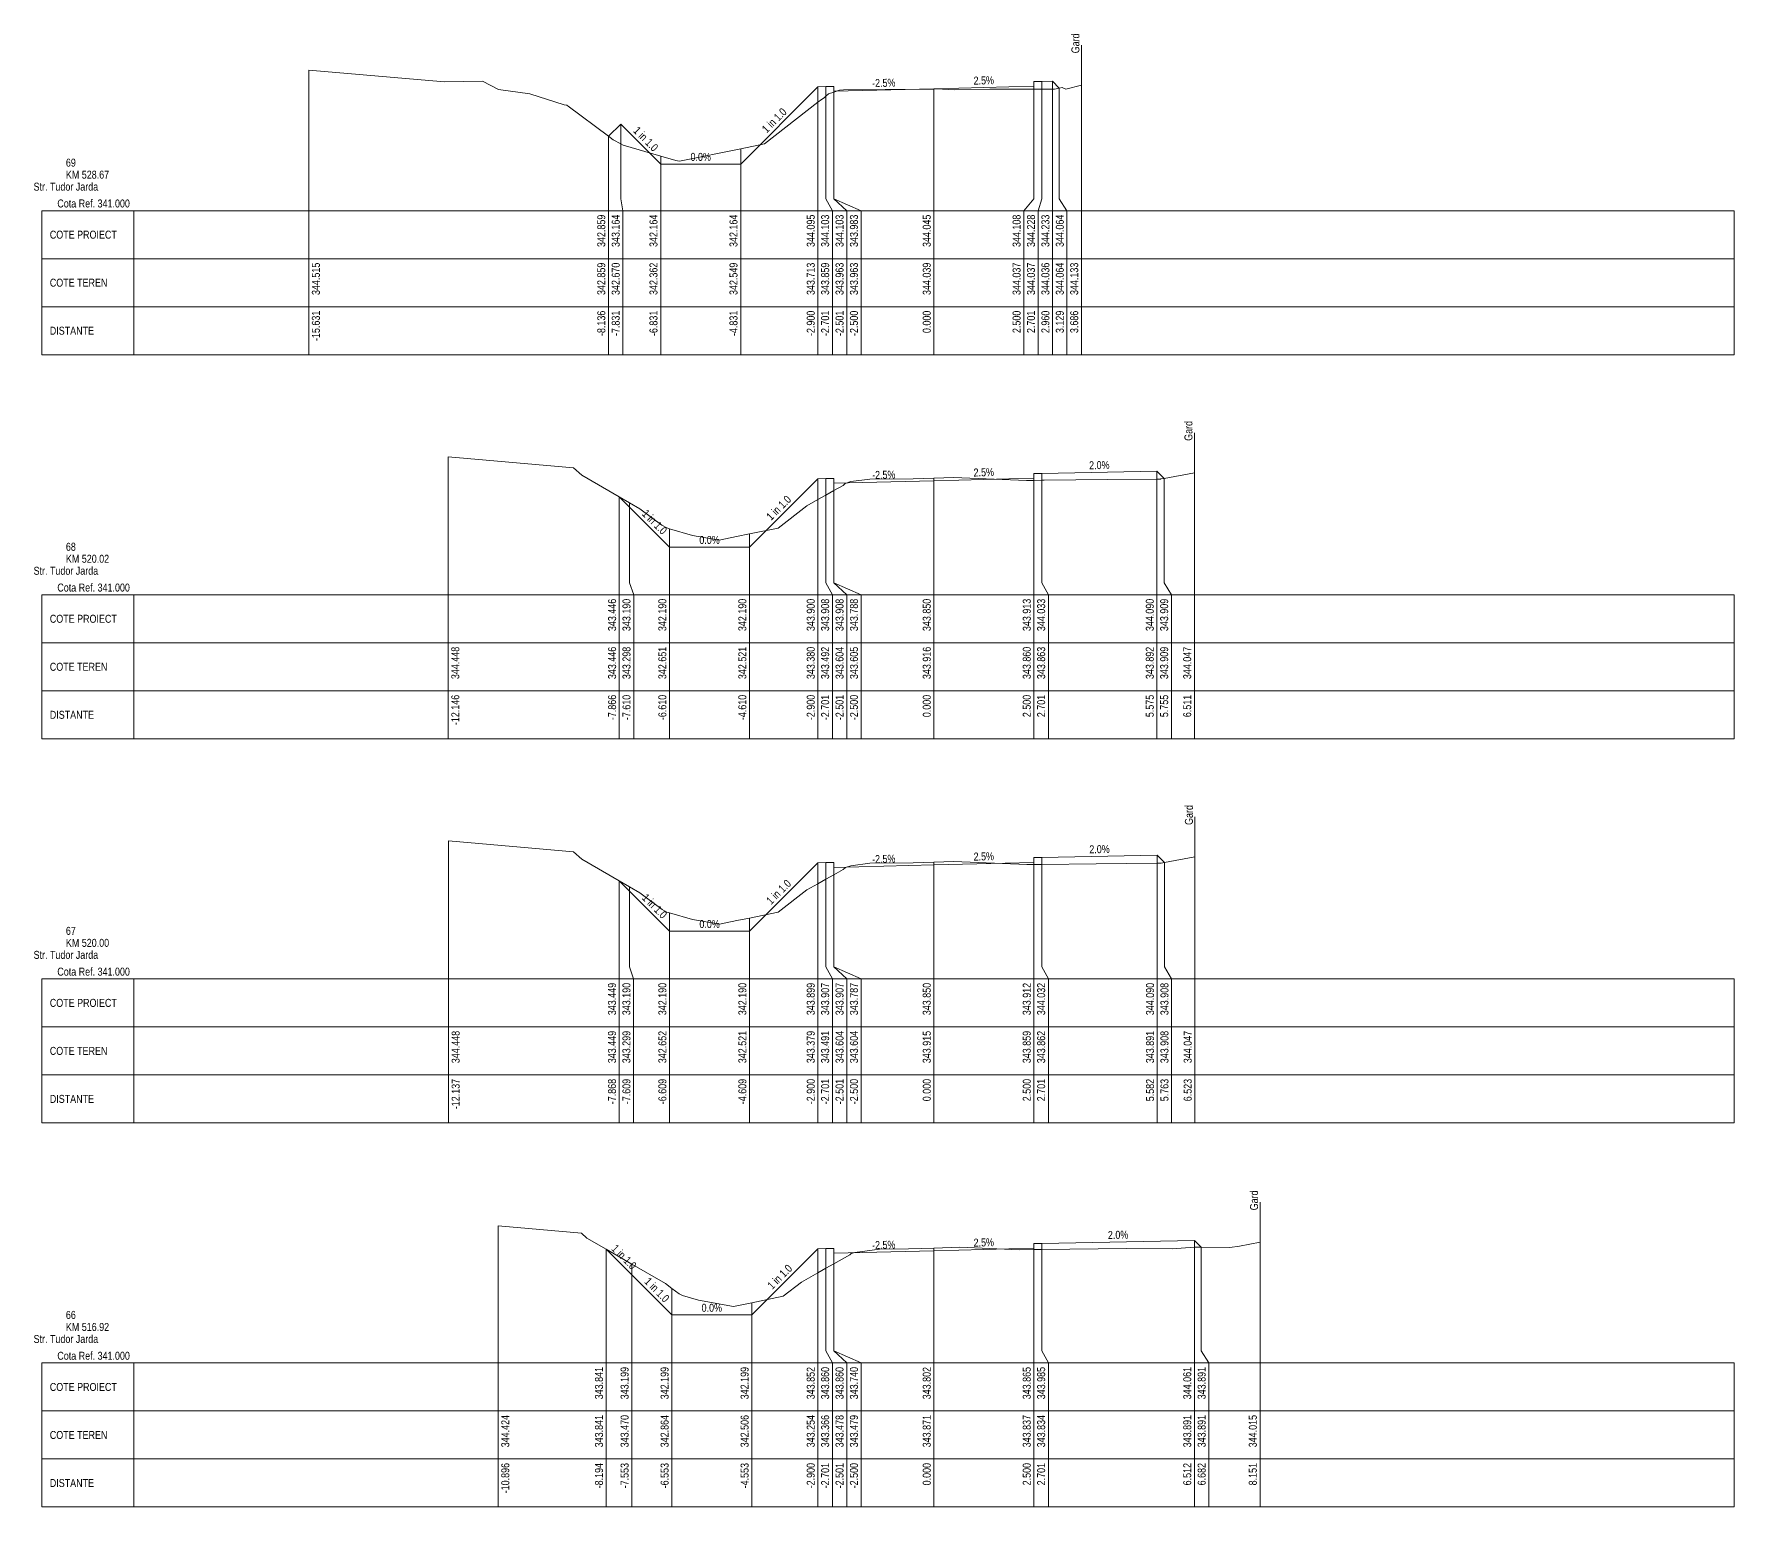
# Model space of a CAD drawing. Extents: x 1 to 634, y 0 to 594.
# Drawn here: x 43.5 to 86, y 29.8 to 66.62 of the extents above; entities that cross this region are included whole.
import ezdxf
from ezdxf.enums import TextEntityAlignment as Align

# ---------------------------------------------------------------- set-up
doc = ezdxf.new("R2010")
doc.units = 0
doc.header["$MEASUREMENT"] = 0
doc.layers.add('ARD-No Plot', color=1, linetype='Continuous', lineweight=0, plot=False)
for name, color, linetype, lineweight in [('DESIGN-TEXT', 7, 'Continuous', 0), ('EXISTING-TEXT', 7, 'Continuous', 0), ('LINES', 7, 'Continuous', 0), ('Text', 7, 'Continuous', 0), ('X-RL', 7, 'Continuous', 0), ('XPLOT-DESIGN', 5, 'Continuous', 0), ('XPLOT-EXISTING', 3, 'Continuous', 0), ('XPLOT-GRADE', 7, 'Continuous', 0), ('XPLOT-KM', 7, 'Continuous', 0), ('XPLOT-TITLE', 7, 'Continuous', 0)]:
    doc.layers.add(name, color=color, linetype=linetype, lineweight=lineweight)
doc.styles.add('$0$$0$Arial', font='arial.ttf', dxfattribs={"width": 0.8})

msp = doc.modelspace()

# ---------------------------------------------------------------- linework, layer by layer
at = {"layer": 'LINES'}
for p, q in [((69.686, 66.333), (69.686, 64.333)), ((50.369, 62.5), (50.369, 65.715)), ((50.369, 62.5), (50.369, 65.715)), ((63.1, 62.5), (63.1, 65.295)), ((63.1, 62.5), (63.1, 65.295)), ((63.1, 62.5), (63.1, 65.295)), ((63.299, 62.5), (63.299, 65.303)), ((63.299, 62.5), (63.299, 65.303)), ((63.299, 62.5), (63.299, 65.303)), ((63.499, 62.5), (63.499, 65.303)), ((63.499, 62.5), (63.499, 65.303)), ((63.499, 62.5), (63.499, 65.303)), ((63.5, 62.5), (63.5, 65.183)), ((63.5, 62.5), (63.5, 65.183)), ((63.5, 62.5), (63.5, 65.183)), ((66, 62.5), (66, 65.245)), ((66, 62.5), (66, 65.245)), ((66, 62.5), (66, 65.245)), ((68.5, 62.5), (68.5, 65.308)), ((68.5, 62.5), (68.5, 65.308)), ((68.5, 62.5), (68.5, 65.308)), ((68.701, 62.5), (68.701, 65.428)), ((68.701, 62.5), (68.701, 65.428)), ((68.701, 62.5), (68.701, 65.428)), ((68.96, 62.5), (68.96, 65.433)), ((68.96, 62.5), (68.96, 65.433)), ((68.96, 62.5), (68.96, 65.433)), ((69.129, 62.5), (69.129, 65.264)), ((69.129, 62.5), (69.129, 65.264)), ((69.129, 62.5), (69.129, 65.264)), ((69.686, 62.5), (69.686, 65.333)), ((69.686, 62.5), (69.686, 65.333)), ((58.169, 62.5), (58.169, 64.364)), ((58.169, 62.5), (58.169, 64.364)), ((58.169, 62.5), (58.169, 64.364)), ((57.864, 62.5), (57.864, 64.059)), ((57.864, 62.5), (57.864, 64.059)), ((57.864, 62.5), (57.864, 64.059)), ((61.169, 62.5), (61.169, 63.749)), ((61.169, 62.5), (61.169, 63.749)), ((61.169, 62.5), (61.169, 63.749)), ((59.169, 62.5), (59.169, 63.562)), ((59.169, 62.5), (59.169, 63.562)), ((59.169, 62.5), (59.169, 63.562)), ((50.369, 62.2), (50.369, 62.5)), ((50.369, 62.2), (50.369, 62.5)), ((57.864, 62.2), (57.864, 62.5)), ((57.864, 62.2), (57.864, 62.5)), ((57.864, 62.2), (57.864, 62.5)), ((58.224, 62.2), (58.169, 62.5)), ((58.224, 62.2), (58.169, 62.5)), ((58.224, 62.2), (58.169, 62.5)), ((59.169, 62.2), (59.169, 62.5)), ((59.169, 62.2), (59.169, 62.5)), ((59.169, 62.2), (59.169, 62.5)), ((61.169, 62.2), (61.169, 62.5)), ((61.169, 62.2), (61.169, 62.5)), ((61.169, 62.2), (61.169, 62.5)), ((63.1, 62.2), (63.1, 62.5)), ((63.1, 62.2), (63.1, 62.5)), ((63.1, 62.2), (63.1, 62.5)), ((63.46, 62.2), (63.299, 62.5)), ((63.46, 62.2), (63.299, 62.5)), ((63.46, 62.2), (63.299, 62.5)), ((63.82, 62.2), (63.499, 62.5)), ((63.82, 62.2), (63.499, 62.5)), ((63.82, 62.2), (63.499, 62.5)), ((64.18, 62.2), (63.5, 62.5)), ((64.18, 62.2), (63.5, 62.5)), ((64.18, 62.2), (63.5, 62.5)), ((66, 62.2), (66, 62.5)), ((66, 62.2), (66, 62.5)), ((66, 62.2), (66, 62.5)), ((68.246, 62.2), (68.5, 62.5)), ((68.246, 62.2), (68.5, 62.5)), ((68.246, 62.2), (68.5, 62.5)), ((68.606, 62.2), (68.701, 62.5)), ((68.606, 62.2), (68.701, 62.5)), ((68.606, 62.2), (68.701, 62.5)), ((68.966, 62.2), (68.96, 62.5)), ((68.966, 62.2), (68.96, 62.5)), ((68.966, 62.2), (68.96, 62.5)), ((69.326, 62.2), (69.129, 62.5)), ((69.326, 62.2), (69.129, 62.5)), ((69.326, 62.2), (69.129, 62.5)), ((69.686, 62.2), (69.686, 62.5)), ((69.686, 62.2), (69.686, 62.5)), ((43.698, 61), (43.698, 62.2)), ((43.698, 62.2), (46, 62.2)), ((46, 58.6), (46, 62.2)), ((46, 62.2), (86, 62.2)), ((50.369, 58.6), (50.369, 62.2)), ((50.369, 58.6), (50.369, 62.2)), ((57.864, 58.6), (57.864, 62.2)), ((57.864, 58.6), (57.864, 62.2)), ((57.864, 58.6), (57.864, 62.2)), ((58.224, 58.6), (58.224, 62.2)), ((58.224, 58.6), (58.224, 62.2)), ((58.224, 58.6), (58.224, 62.2)), ((59.169, 58.6), (59.169, 62.2)), ((59.169, 58.6), (59.169, 62.2)), ((59.169, 58.6), (59.169, 62.2)), ((61.169, 58.6), (61.169, 62.2)), ((61.169, 58.6), (61.169, 62.2)), ((61.169, 58.6), (61.169, 62.2)), ((63.1, 58.6), (63.1, 62.2)), ((63.1, 58.6), (63.1, 62.2)), ((63.1, 58.6), (63.1, 62.2)), ((63.46, 58.6), (63.46, 62.2)), ((63.46, 58.6), (63.46, 62.2)), ((63.46, 58.6), (63.46, 62.2)), ((63.82, 58.6), (63.82, 62.2)), ((63.82, 58.6), (63.82, 62.2)), ((63.82, 58.6), (63.82, 62.2)), ((64.18, 58.6), (64.18, 62.2)), ((64.18, 58.6), (64.18, 62.2)), ((64.18, 58.6), (64.18, 62.2)), ((66, 58.6), (66, 62.2)), ((66, 58.6), (66, 62.2)), ((66, 58.6), (66, 62.2)), ((68.246, 58.6), (68.246, 62.2)), ((68.246, 58.6), (68.246, 62.2)), ((68.246, 58.6), (68.246, 62.2)), ((68.606, 58.6), (68.606, 62.2)), ((68.606, 58.6), (68.606, 62.2)), ((68.606, 58.6), (68.606, 62.2)), ((68.966, 58.6), (68.966, 62.2)), ((68.966, 58.6), (68.966, 62.2)), ((68.966, 58.6), (68.966, 62.2)), ((69.326, 58.6), (69.326, 62.2)), ((69.326, 58.6), (69.326, 62.2)), ((69.326, 58.6), (69.326, 62.2)), ((69.686, 58.6), (69.686, 62.2)), ((69.686, 58.6), (69.686, 62.2)), ((86, 58.6), (86, 62.2)), ((43.698, 59.8), (43.698, 61)), ((43.698, 61), (46, 61)), ((46, 61), (43.698, 61)), ((46, 61), (86, 61)), ((43.698, 58.6), (43.698, 59.8)), ((43.698, 59.8), (46, 59.8)), ((46, 59.8), (43.698, 59.8)), ((46, 59.8), (86, 59.8)), ((46, 58.6), (43.698, 58.6)), ((46, 58.6), (86, 58.6)), ((72.511, 56.647), (72.511, 54.647)), ((53.854, 52.9), (53.854, 56.048)), ((53.854, 52.9), (53.854, 56.048)), ((71.575, 52.9), (71.575, 55.69)), ((71.575, 52.9), (71.575, 55.69)), ((71.575, 52.9), (71.575, 55.69)), ((63.1, 52.9), (63.1, 55.5)), ((63.1, 52.9), (63.1, 55.5)), ((63.1, 52.9), (63.1, 55.5)), ((63.299, 52.9), (63.299, 55.508)), ((63.299, 52.9), (63.299, 55.508)), ((63.299, 52.9), (63.299, 55.508)), ((63.499, 52.9), (63.499, 55.508)), ((63.499, 52.9), (63.499, 55.508)), ((63.499, 52.9), (63.499, 55.508)), ((63.5, 52.9), (63.5, 55.388)), ((63.5, 52.9), (63.5, 55.388)), ((63.5, 52.9), (63.5, 55.388)), ((66, 52.9), (66, 55.516)), ((66, 52.9), (66, 55.516)), ((66, 52.9), (66, 55.516)), ((68.5, 52.9), (68.5, 55.513)), ((68.5, 52.9), (68.5, 55.513)), ((68.5, 52.9), (68.5, 55.513)), ((68.701, 52.9), (68.701, 55.633)), ((68.701, 52.9), (68.701, 55.633)), ((68.701, 52.9), (68.701, 55.633)), ((71.755, 52.9), (71.755, 55.509)), ((71.755, 52.9), (71.755, 55.509)), ((71.755, 52.9), (71.755, 55.509)), ((72.511, 52.9), (72.511, 55.647)), ((72.511, 52.9), (72.511, 55.647)), ((58.134, 52.9), (58.134, 55.046)), ((58.134, 52.9), (58.134, 55.046)), ((58.134, 52.9), (58.134, 55.046)), ((58.39, 52.9), (58.39, 54.898)), ((58.39, 52.9), (58.39, 54.898)), ((58.39, 52.9), (58.39, 54.898)), ((59.39, 52.9), (59.39, 54.251)), ((59.39, 52.9), (59.39, 54.251)), ((59.39, 52.9), (59.39, 54.251)), ((61.39, 52.9), (61.39, 54.121)), ((61.39, 52.9), (61.39, 54.121)), ((61.39, 52.9), (61.39, 54.121)), ((53.854, 52.6), (53.854, 52.9)), ((53.854, 52.6), (53.854, 52.9)), ((58.134, 52.6), (58.134, 52.9)), ((58.134, 52.6), (58.134, 52.9)), ((58.134, 52.6), (58.134, 52.9)), ((58.494, 52.6), (58.39, 52.9)), ((58.494, 52.6), (58.39, 52.9)), ((58.494, 52.6), (58.39, 52.9)), ((59.39, 52.6), (59.39, 52.9)), ((59.39, 52.6), (59.39, 52.9)), ((59.39, 52.6), (59.39, 52.9)), ((61.39, 52.6), (61.39, 52.9)), ((61.39, 52.6), (61.39, 52.9)), ((61.39, 52.6), (61.39, 52.9)), ((63.1, 52.6), (63.1, 52.9)), ((63.1, 52.6), (63.1, 52.9)), ((63.1, 52.6), (63.1, 52.9)), ((63.46, 52.6), (63.299, 52.9)), ((63.46, 52.6), (63.299, 52.9)), ((63.46, 52.6), (63.299, 52.9)), ((63.82, 52.6), (63.499, 52.9)), ((63.82, 52.6), (63.499, 52.9)), ((63.82, 52.6), (63.499, 52.9)), ((64.18, 52.6), (63.5, 52.9)), ((64.18, 52.6), (63.5, 52.9)), ((64.18, 52.6), (63.5, 52.9)), ((66, 52.6), (66, 52.9)), ((66, 52.6), (66, 52.9)), ((66, 52.6), (66, 52.9)), ((68.5, 52.6), (68.5, 52.9)), ((68.5, 52.6), (68.5, 52.9)), ((68.5, 52.6), (68.5, 52.9)), ((68.86, 52.6), (68.701, 52.9)), ((68.86, 52.6), (68.701, 52.9)), ((68.86, 52.6), (68.701, 52.9)), ((71.575, 52.6), (71.575, 52.9)), ((71.575, 52.6), (71.575, 52.9)), ((71.575, 52.6), (71.575, 52.9)), ((71.935, 52.6), (71.755, 52.9)), ((71.935, 52.6), (71.755, 52.9)), ((71.935, 52.6), (71.755, 52.9)), ((72.511, 52.6), (72.511, 52.9)), ((72.511, 52.6), (72.511, 52.9)), ((43.698, 51.4), (43.698, 52.6)), ((43.698, 52.6), (46, 52.6)), ((46, 49), (46, 52.6)), ((46, 52.6), (86, 52.6)), ((53.854, 49), (53.854, 52.6)), ((53.854, 49), (53.854, 52.6)), ((58.134, 49), (58.134, 52.6)), ((58.134, 49), (58.134, 52.6)), ((58.134, 49), (58.134, 52.6)), ((58.494, 49), (58.494, 52.6)), ((58.494, 49), (58.494, 52.6)), ((58.494, 49), (58.494, 52.6)), ((59.39, 49), (59.39, 52.6)), ((59.39, 49), (59.39, 52.6)), ((59.39, 49), (59.39, 52.6)), ((61.39, 49), (61.39, 52.6)), ((61.39, 49), (61.39, 52.6)), ((61.39, 49), (61.39, 52.6)), ((63.1, 49), (63.1, 52.6)), ((63.1, 49), (63.1, 52.6)), ((63.1, 49), (63.1, 52.6)), ((63.46, 49), (63.46, 52.6)), ((63.46, 49), (63.46, 52.6)), ((63.46, 49), (63.46, 52.6)), ((63.82, 49), (63.82, 52.6)), ((63.82, 49), (63.82, 52.6)), ((63.82, 49), (63.82, 52.6)), ((64.18, 49), (64.18, 52.6)), ((64.18, 49), (64.18, 52.6)), ((64.18, 49), (64.18, 52.6)), ((66, 49), (66, 52.6)), ((66, 49), (66, 52.6)), ((66, 49), (66, 52.6)), ((68.5, 49), (68.5, 52.6)), ((68.5, 49), (68.5, 52.6)), ((68.5, 49), (68.5, 52.6)), ((68.86, 49), (68.86, 52.6)), ((68.86, 49), (68.86, 52.6)), ((68.86, 49), (68.86, 52.6)), ((71.575, 49), (71.575, 52.6)), ((71.575, 49), (71.575, 52.6)), ((71.575, 49), (71.575, 52.6)), ((71.935, 49), (71.935, 52.6)), ((71.935, 49), (71.935, 52.6)), ((71.935, 49), (71.935, 52.6)), ((72.511, 49), (72.511, 52.6)), ((72.511, 49), (72.511, 52.6)), ((86, 49), (86, 52.6)), ((43.698, 50.2), (43.698, 51.4)), ((43.698, 51.4), (46, 51.4)), ((46, 51.4), (43.698, 51.4)), ((46, 51.4), (86, 51.4)), ((43.698, 49), (43.698, 50.2)), ((43.698, 50.2), (46, 50.2)), ((46, 50.2), (43.698, 50.2)), ((46, 50.2), (86, 50.2)), ((46, 49), (43.698, 49)), ((46, 49), (86, 49)), ((72.523, 47.047), (72.523, 45.047)), ((53.863, 43.3), (53.863, 46.448)), ((53.863, 43.3), (53.863, 46.448)), ((63.1, 43.3), (63.1, 45.899)), ((63.1, 43.3), (63.1, 45.899)), ((63.1, 43.3), (63.1, 45.899)), ((63.299, 43.3), (63.299, 45.907)), ((63.299, 43.3), (63.299, 45.907)), ((63.299, 43.3), (63.299, 45.907)), ((63.499, 43.3), (63.499, 45.907)), ((63.499, 43.3), (63.499, 45.907)), ((63.499, 43.3), (63.499, 45.907)), ((66, 43.3), (66, 45.915)), ((66, 43.3), (66, 45.915)), ((66, 43.3), (66, 45.915)), ((68.5, 43.3), (68.5, 45.912)), ((68.5, 43.3), (68.5, 45.912)), ((68.5, 43.3), (68.5, 45.912)), ((68.701, 43.3), (68.701, 46.032)), ((68.701, 43.3), (68.701, 46.032)), ((68.701, 43.3), (68.701, 46.032)), ((71.582, 43.3), (71.582, 46.09)), ((71.582, 43.3), (71.582, 46.09)), ((71.582, 43.3), (71.582, 46.09)), ((71.763, 43.3), (71.763, 45.908)), ((71.763, 43.3), (71.763, 45.908)), ((71.763, 43.3), (71.763, 45.908)), ((72.523, 43.3), (72.523, 46.047)), ((72.523, 43.3), (72.523, 46.047)), ((63.5, 43.3), (63.5, 45.787)), ((63.5, 43.3), (63.5, 45.787)), ((63.5, 43.3), (63.5, 45.787)), ((58.132, 43.3), (58.132, 45.449)), ((58.132, 43.3), (58.132, 45.449)), ((58.132, 43.3), (58.132, 45.449)), ((58.391, 43.3), (58.391, 45.299)), ((58.391, 43.3), (58.391, 45.299)), ((58.391, 43.3), (58.391, 45.299)), ((59.391, 43.3), (59.391, 44.652)), ((59.391, 43.3), (59.391, 44.652)), ((59.391, 43.3), (59.391, 44.652)), ((61.391, 43.3), (61.391, 44.521)), ((61.391, 43.3), (61.391, 44.521)), ((61.391, 43.3), (61.391, 44.521)), ((43.698, 41.8), (43.698, 43)), ((43.698, 43), (46, 43)), ((46, 39.4), (46, 43)), ((46, 43), (86, 43)), ((53.863, 43), (53.863, 43.3)), ((53.863, 43), (53.863, 43.3)), ((53.863, 39.4), (53.863, 43)), ((53.863, 39.4), (53.863, 43)), ((58.132, 43), (58.132, 43.3)), ((58.132, 43), (58.132, 43.3)), ((58.132, 43), (58.132, 43.3)), ((58.132, 39.4), (58.132, 43)), ((58.132, 39.4), (58.132, 43)), ((58.132, 39.4), (58.132, 43)), ((58.492, 43), (58.391, 43.3)), ((58.492, 43), (58.391, 43.3)), ((58.492, 43), (58.391, 43.3)), ((58.492, 39.4), (58.492, 43)), ((58.492, 39.4), (58.492, 43)), ((58.492, 39.4), (58.492, 43)), ((59.391, 43), (59.391, 43.3)), ((59.391, 43), (59.391, 43.3)), ((59.391, 43), (59.391, 43.3)), ((59.391, 39.4), (59.391, 43)), ((59.391, 39.4), (59.391, 43)), ((59.391, 39.4), (59.391, 43)), ((61.391, 43), (61.391, 43.3)), ((61.391, 43), (61.391, 43.3)), ((61.391, 43), (61.391, 43.3)), ((61.391, 39.4), (61.391, 43)), ((61.391, 39.4), (61.391, 43)), ((61.391, 39.4), (61.391, 43)), ((63.1, 43), (63.1, 43.3)), ((63.1, 43), (63.1, 43.3)), ((63.1, 43), (63.1, 43.3)), ((63.1, 39.4), (63.1, 43)), ((63.1, 39.4), (63.1, 43)), ((63.1, 39.4), (63.1, 43)), ((63.46, 43), (63.299, 43.3)), ((63.46, 43), (63.299, 43.3)), ((63.46, 43), (63.299, 43.3)), ((63.46, 39.4), (63.46, 43)), ((63.46, 39.4), (63.46, 43)), ((63.46, 39.4), (63.46, 43)), ((63.82, 43), (63.499, 43.3)), ((63.82, 43), (63.499, 43.3)), ((63.82, 43), (63.499, 43.3)), ((64.18, 43), (63.5, 43.3)), ((64.18, 43), (63.5, 43.3)), ((64.18, 43), (63.5, 43.3)), ((63.82, 39.4), (63.82, 43)), ((63.82, 39.4), (63.82, 43)), ((63.82, 39.4), (63.82, 43)), ((64.18, 39.4), (64.18, 43)), ((64.18, 39.4), (64.18, 43)), ((64.18, 39.4), (64.18, 43)), ((66, 43), (66, 43.3)), ((66, 43), (66, 43.3)), ((66, 43), (66, 43.3)), ((66, 39.4), (66, 43)), ((66, 39.4), (66, 43)), ((66, 39.4), (66, 43)), ((68.5, 43), (68.5, 43.3)), ((68.5, 43), (68.5, 43.3)), ((68.5, 43), (68.5, 43.3)), ((68.5, 39.4), (68.5, 43)), ((68.5, 39.4), (68.5, 43)), ((68.5, 39.4), (68.5, 43)), ((68.86, 43), (68.701, 43.3)), ((68.86, 43), (68.701, 43.3)), ((68.86, 43), (68.701, 43.3)), ((68.86, 39.4), (68.86, 43)), ((68.86, 39.4), (68.86, 43)), ((68.86, 39.4), (68.86, 43)), ((71.582, 43), (71.582, 43.3)), ((71.582, 43), (71.582, 43.3)), ((71.582, 43), (71.582, 43.3)), ((71.582, 39.4), (71.582, 43)), ((71.582, 39.4), (71.582, 43)), ((71.582, 39.4), (71.582, 43)), ((71.942, 43), (71.763, 43.3)), ((71.942, 43), (71.763, 43.3)), ((71.942, 43), (71.763, 43.3)), ((71.942, 39.4), (71.942, 43)), ((71.942, 39.4), (71.942, 43)), ((71.942, 39.4), (71.942, 43)), ((72.523, 43), (72.523, 43.3)), ((72.523, 43), (72.523, 43.3)), ((72.523, 39.4), (72.523, 43)), ((72.523, 39.4), (72.523, 43)), ((86, 39.4), (86, 43)), ((43.698, 40.6), (43.698, 41.8)), ((43.698, 41.8), (46, 41.8)), ((46, 41.8), (43.698, 41.8)), ((46, 41.8), (86, 41.8)), ((43.698, 39.4), (43.698, 40.6)), ((43.698, 40.6), (46, 40.6)), ((46, 40.6), (43.698, 40.6)), ((46, 40.6), (86, 40.6)), ((46, 39.4), (43.698, 39.4)), ((46, 39.4), (86, 39.4)), ((74.151, 37.415), (74.151, 35.415)), ((55.104, 33.7), (55.104, 36.824)), ((55.104, 33.7), (55.104, 36.824)), ((57.806, 33.7), (57.806, 36.241)), ((57.806, 33.7), (57.806, 36.241)), ((57.806, 33.7), (57.806, 36.241)), ((63.1, 33.7), (63.1, 36.252)), ((63.1, 33.7), (63.1, 36.252)), ((63.1, 33.7), (63.1, 36.252)), ((63.299, 33.7), (63.299, 36.26)), ((63.299, 33.7), (63.299, 36.26)), ((63.299, 33.7), (63.299, 36.26)), ((63.499, 33.7), (63.499, 36.26)), ((63.499, 33.7), (63.499, 36.26)), ((63.499, 33.7), (63.499, 36.26)), ((63.5, 33.7), (63.5, 36.14)), ((63.5, 33.7), (63.5, 36.14)), ((63.5, 33.7), (63.5, 36.14)), ((66, 33.7), (66, 36.271)), ((66, 33.7), (66, 36.271)), ((66, 33.7), (66, 36.271)), ((68.5, 33.7), (68.5, 36.265)), ((68.5, 33.7), (68.5, 36.265)), ((68.5, 33.7), (68.5, 36.265)), ((68.701, 33.7), (68.701, 36.385)), ((68.701, 33.7), (68.701, 36.385)), ((68.701, 33.7), (68.701, 36.385)), ((72.512, 33.7), (72.512, 36.461)), ((72.512, 33.7), (72.512, 36.461)), ((72.512, 33.7), (72.512, 36.461)), ((72.682, 33.7), (72.682, 36.291)), ((72.682, 33.7), (72.682, 36.291)), ((72.682, 33.7), (72.682, 36.291)), ((74.151, 33.7), (74.151, 36.415)), ((74.151, 33.7), (74.151, 36.415)), ((58.447, 33.7), (58.447, 35.87)), ((58.447, 33.7), (58.447, 35.87)), ((58.447, 33.7), (58.447, 35.87)), ((59.447, 33.7), (59.447, 35.264)), ((59.447, 33.7), (59.447, 35.264)), ((59.447, 33.7), (59.447, 35.264)), ((61.447, 33.7), (61.447, 34.906)), ((61.447, 33.7), (61.447, 34.906)), ((61.447, 33.7), (61.447, 34.906)), ((55.104, 33.4), (55.104, 33.7)), ((55.104, 33.4), (55.104, 33.7)), ((57.806, 33.4), (57.806, 33.7)), ((57.806, 33.4), (57.806, 33.7)), ((57.806, 33.4), (57.806, 33.7)), ((58.447, 33.4), (58.447, 33.7)), ((58.447, 33.4), (58.447, 33.7)), ((58.447, 33.4), (58.447, 33.7)), ((59.447, 33.4), (59.447, 33.7)), ((59.447, 33.4), (59.447, 33.7)), ((59.447, 33.4), (59.447, 33.7)), ((61.447, 33.4), (61.447, 33.7)), ((61.447, 33.4), (61.447, 33.7)), ((61.447, 33.4), (61.447, 33.7)), ((63.1, 33.4), (63.1, 33.7)), ((63.1, 33.4), (63.1, 33.7)), ((63.1, 33.4), (63.1, 33.7)), ((63.46, 33.4), (63.299, 33.7)), ((63.46, 33.4), (63.299, 33.7)), ((63.46, 33.4), (63.299, 33.7)), ((63.82, 33.4), (63.499, 33.7)), ((63.82, 33.4), (63.499, 33.7)), ((63.82, 33.4), (63.499, 33.7)), ((64.18, 33.4), (63.5, 33.7)), ((64.18, 33.4), (63.5, 33.7)), ((64.18, 33.4), (63.5, 33.7)), ((66, 33.4), (66, 33.7)), ((66, 33.4), (66, 33.7)), ((66, 33.4), (66, 33.7)), ((68.5, 33.4), (68.5, 33.7)), ((68.5, 33.4), (68.5, 33.7)), ((68.5, 33.4), (68.5, 33.7)), ((68.86, 33.4), (68.701, 33.7)), ((68.86, 33.4), (68.701, 33.7)), ((68.86, 33.4), (68.701, 33.7)), ((72.512, 33.4), (72.512, 33.7)), ((72.512, 33.4), (72.512, 33.7)), ((72.512, 33.4), (72.512, 33.7)), ((72.872, 33.4), (72.682, 33.7)), ((72.872, 33.4), (72.682, 33.7)), ((72.872, 33.4), (72.682, 33.7)), ((74.151, 33.4), (74.151, 33.7)), ((74.151, 33.4), (74.151, 33.7)), ((43.698, 32.2), (43.698, 33.4)), ((43.698, 33.4), (46, 33.4)), ((46, 29.8), (46, 33.4)), ((46, 33.4), (86, 33.4)), ((55.104, 29.8), (55.104, 33.4)), ((55.104, 29.8), (55.104, 33.4)), ((57.806, 29.8), (57.806, 33.4)), ((57.806, 29.8), (57.806, 33.4)), ((57.806, 29.8), (57.806, 33.4)), ((58.447, 29.8), (58.447, 33.4)), ((58.447, 29.8), (58.447, 33.4)), ((58.447, 29.8), (58.447, 33.4)), ((59.447, 29.8), (59.447, 33.4)), ((59.447, 29.8), (59.447, 33.4)), ((59.447, 29.8), (59.447, 33.4)), ((61.447, 29.8), (61.447, 33.4)), ((61.447, 29.8), (61.447, 33.4)), ((61.447, 29.8), (61.447, 33.4)), ((63.1, 29.8), (63.1, 33.4)), ((63.1, 29.8), (63.1, 33.4)), ((63.1, 29.8), (63.1, 33.4)), ((63.46, 29.8), (63.46, 33.4)), ((63.46, 29.8), (63.46, 33.4)), ((63.46, 29.8), (63.46, 33.4)), ((63.82, 29.8), (63.82, 33.4)), ((63.82, 29.8), (63.82, 33.4)), ((63.82, 29.8), (63.82, 33.4)), ((64.18, 29.8), (64.18, 33.4)), ((64.18, 29.8), (64.18, 33.4)), ((64.18, 29.8), (64.18, 33.4)), ((66, 29.8), (66, 33.4)), ((66, 29.8), (66, 33.4)), ((66, 29.8), (66, 33.4)), ((68.5, 29.8), (68.5, 33.4)), ((68.5, 29.8), (68.5, 33.4)), ((68.5, 29.8), (68.5, 33.4)), ((68.86, 29.8), (68.86, 33.4)), ((68.86, 29.8), (68.86, 33.4)), ((68.86, 29.8), (68.86, 33.4)), ((72.512, 29.8), (72.512, 33.4)), ((72.512, 29.8), (72.512, 33.4)), ((72.512, 29.8), (72.512, 33.4)), ((72.872, 29.8), (72.872, 33.4)), ((72.872, 29.8), (72.872, 33.4)), ((72.872, 29.8), (72.872, 33.4)), ((74.151, 29.8), (74.151, 33.4)), ((74.151, 29.8), (74.151, 33.4)), ((86, 29.8), (86, 33.4)), ((43.698, 31), (43.698, 32.2)), ((43.698, 32.2), (46, 32.2)), ((46, 32.2), (43.698, 32.2)), ((46, 32.2), (86, 32.2)), ((43.698, 29.8), (43.698, 31)), ((43.698, 31), (46, 31)), ((46, 31), (43.698, 31)), ((46, 31), (86, 31)), ((46, 29.8), (43.698, 29.8)), ((46, 29.8), (86, 29.8))]:
    msp.add_line(p, q, dxfattribs=at)
at = {"layer": 'XPLOT-DESIGN'}
for p, q in [((61.169, 63.364), (63.1, 65.295)), ((63.1, 65.295), (63.299, 65.303)), ((63.299, 65.303), (63.499, 65.303)), ((63.499, 65.303), (63.5, 65.183)), ((63.5, 65.183), (66, 65.245)), ((66, 65.245), (68.5, 65.308)), ((68.5, 65.308), (68.501, 65.428)), ((68.501, 65.428), (68.701, 65.428)), ((68.701, 65.428), (68.96, 65.433)), ((68.96, 65.433), (69.129, 65.264)), ((57.864, 64.059), (58.169, 64.364)), ((58.169, 64.364), (59.169, 63.364)), ((59.169, 63.364), (61.169, 63.364)), ((68.701, 55.633), (71.575, 55.69)), ((71.575, 55.69), (71.755, 55.509)), ((61.39, 53.79), (63.1, 55.5)), ((63.1, 55.5), (63.299, 55.508)), ((63.299, 55.508), (63.499, 55.508)), ((63.499, 55.508), (63.5, 55.388)), ((63.5, 55.388), (66, 55.45)), ((66, 55.45), (68.5, 55.513)), ((68.5, 55.513), (68.501, 55.633)), ((68.501, 55.633), (68.701, 55.633)), ((58.134, 55.046), (58.39, 54.79)), ((58.39, 54.79), (59.39, 53.79)), ((59.39, 53.79), (61.39, 53.79)), ((61.391, 44.19), (63.1, 45.899)), ((63.1, 45.899), (63.299, 45.907)), ((63.299, 45.907), (63.499, 45.907)), ((63.499, 45.907), (63.5, 45.787)), ((66, 45.85), (68.5, 45.912)), ((68.5, 45.912), (68.501, 46.032)), ((68.501, 46.032), (68.701, 46.032)), ((68.701, 46.032), (71.582, 46.09)), ((71.582, 46.09), (71.763, 45.908)), ((63.5, 45.787), (66, 45.85)), ((58.132, 45.449), (58.391, 45.19)), ((58.391, 45.19), (59.391, 44.19)), ((59.391, 44.19), (61.391, 44.19)), ((57.806, 36.241), (58.447, 35.599)), ((61.447, 34.599), (63.1, 36.252)), ((63.1, 36.252), (63.299, 36.26)), ((63.299, 36.26), (63.499, 36.26)), ((63.499, 36.26), (63.5, 36.14)), ((63.5, 36.14), (66, 36.202)), ((66, 36.202), (68.5, 36.265)), ((68.5, 36.265), (68.501, 36.385)), ((68.501, 36.385), (68.701, 36.385)), ((68.701, 36.385), (72.512, 36.461)), ((72.512, 36.461), (72.682, 36.291)), ((58.447, 35.599), (59.447, 34.599)), ((59.447, 34.599), (61.447, 34.599))]:
    msp.add_line(p, q, dxfattribs=at)
at = {"layer": 'XPLOT-EXISTING'}
for p, q in [((50.369, 65.715), (53.768, 65.416)), ((53.768, 65.416), (54.717, 65.434)), ((54.717, 65.434), (55.111, 65.228)), ((55.111, 65.228), (55.9, 65.119)), ((55.9, 65.119), (56.753, 64.845)), ((63.252, 65.017), (63.299, 65.059)), ((63.299, 65.059), (63.365, 65.119)), ((63.365, 65.119), (63.499, 65.163)), ((63.499, 65.163), (63.5, 65.163)), ((63.5, 65.163), (63.638, 65.208)), ((63.638, 65.208), (63.735, 65.221)), ((63.735, 65.221), (65.813, 65.233)), ((65.813, 65.233), (66, 65.239)), ((66, 65.239), (66.066, 65.241)), ((66, 65.239), (66, 65.239)), ((66.066, 65.241), (66.521, 65.223)), ((66.521, 65.223), (67.396, 65.237)), ((67.396, 65.237), (68.5, 65.237)), ((68.5, 65.237), (68.701, 65.237)), ((68.701, 65.237), (68.96, 65.236)), ((68.96, 65.236), (69.012, 65.236)), ((69.012, 65.236), (69.129, 65.264)), ((69.129, 65.264), (69.209, 65.282)), ((69.209, 65.282), (69.301, 65.236)), ((69.301, 65.236), (69.686, 65.333)), ((56.753, 64.845), (56.819, 64.839)), ((56.819, 64.839), (56.834, 64.827)), ((56.834, 64.827), (56.855, 64.814)), ((56.855, 64.814), (57.864, 64.059)), ((61.761, 63.868), (63.1, 64.913)), ((63.1, 64.913), (63.186, 64.98)), ((63.186, 64.98), (63.252, 65.017)), ((57.864, 64.059), (57.984, 63.968)), ((57.984, 63.968), (58.169, 63.87)), ((58.169, 63.87), (58.234, 63.836)), ((58.234, 63.836), (59.169, 63.562)), ((59.682, 63.448), (61.169, 63.749)), ((61.169, 63.749), (61.761, 63.868)), ((59.169, 63.562), (59.549, 63.451)), ((59.549, 63.451), (59.629, 63.437)), ((59.629, 63.437), (59.682, 63.448)), ((53.854, 56.048), (56.986, 55.773)), ((56.986, 55.773), (57.195, 55.589)), ((57.195, 55.589), (58.134, 55.046)), ((63.5, 55.205), (63.727, 55.333)), ((63.727, 55.333), (63.783, 55.384)), ((63.783, 55.384), (63.919, 55.428)), ((63.919, 55.428), (64.4, 55.492)), ((64.4, 55.492), (65.482, 55.499)), ((65.482, 55.499), (66, 55.516)), ((66, 55.516), (66.496, 55.532)), ((66, 55.516), (66, 55.516)), ((66.496, 55.532), (68.316, 55.457)), ((68.316, 55.457), (68.5, 55.46)), ((68.5, 55.46), (68.701, 55.463)), ((68.701, 55.463), (68.759, 55.464)), ((68.759, 55.464), (70.337, 55.477)), ((70.337, 55.477), (71.575, 55.492)), ((71.575, 55.492), (71.578, 55.492)), ((71.578, 55.492), (71.614, 55.492)), ((71.614, 55.492), (71.633, 55.493)), ((71.633, 55.493), (71.661, 55.493)), ((71.661, 55.493), (71.668, 55.494)), ((71.668, 55.494), (71.755, 55.509)), ((71.755, 55.509), (72.511, 55.647)), ((58.134, 55.046), (58.39, 54.898)), ((58.39, 54.898), (58.646, 54.75)), ((62.108, 54.267), (62.82, 54.822)), ((62.82, 54.822), (63.1, 54.98)), ((63.1, 54.98), (63.299, 55.092)), ((63.299, 55.092), (63.499, 55.204)), ((63.499, 55.204), (63.5, 55.205)), ((58.646, 54.75), (59.199, 54.336)), ((59.199, 54.336), (59.321, 54.271)), ((59.321, 54.271), (59.39, 54.251)), ((59.39, 54.251), (59.965, 54.083)), ((59.965, 54.083), (60.633, 53.963)), ((60.633, 53.963), (61.068, 54.056)), ((61.068, 54.056), (61.39, 54.121)), ((61.39, 54.121), (62.108, 54.267)), ((53.863, 46.448), (56.987, 46.173)), ((56.987, 46.173), (57.196, 45.99)), ((57.196, 45.99), (58.132, 45.449)), ((64.401, 45.892), (65.481, 45.898)), ((65.481, 45.898), (66, 45.915)), ((66, 45.915), (66.497, 45.932)), ((66, 45.915), (66, 45.915)), ((66.497, 45.932), (68.321, 45.856)), ((71.683, 45.894), (71.763, 45.908)), ((71.763, 45.908), (72.523, 46.047)), ((63.1, 45.379), (63.299, 45.491)), ((63.299, 45.491), (63.499, 45.604)), ((63.499, 45.604), (63.5, 45.604)), ((63.5, 45.604), (63.728, 45.733)), ((63.728, 45.733), (63.785, 45.784)), ((63.785, 45.784), (63.92, 45.828)), ((63.92, 45.828), (64.401, 45.892)), ((68.321, 45.856), (68.5, 45.859)), ((68.5, 45.859), (68.701, 45.862)), ((68.701, 45.862), (70.056, 45.874)), ((68.701, 45.862), (68.701, 45.862)), ((70.056, 45.874), (71.572, 45.891)), ((71.572, 45.891), (71.582, 45.891)), ((71.582, 45.891), (71.617, 45.891)), ((71.617, 45.891), (71.639, 45.893)), ((71.639, 45.893), (71.674, 45.893)), ((71.674, 45.893), (71.683, 45.894)), ((58.132, 45.449), (58.391, 45.299)), ((58.391, 45.299), (58.651, 45.149)), ((58.651, 45.149), (59.202, 44.736)), ((62.109, 44.667), (62.819, 45.221)), ((62.819, 45.221), (63.1, 45.379)), ((59.202, 44.736), (59.324, 44.671)), ((59.324, 44.671), (59.391, 44.652)), ((59.391, 44.652), (59.966, 44.483)), ((61.391, 44.521), (62.109, 44.667)), ((59.966, 44.483), (60.635, 44.363)), ((60.635, 44.363), (61.072, 44.457)), ((61.072, 44.457), (61.391, 44.521)), ((55.104, 36.824), (57.186, 36.641)), ((57.186, 36.641), (57.325, 36.519)), ((57.325, 36.519), (57.806, 36.241)), ((57.806, 36.241), (58.447, 35.87)), ((63.897, 36.103), (63.933, 36.135)), ((63.933, 36.135), (64.02, 36.164)), ((64.02, 36.164), (64.638, 36.246)), ((64.638, 36.246), (65.363, 36.25)), ((65.363, 36.25), (66, 36.271)), ((66, 36.271), (66.65, 36.293)), ((66, 36.271), (66, 36.271)), ((66.65, 36.293), (68.13, 36.231)), ((68.13, 36.231), (68.5, 36.237)), ((68.5, 36.237), (68.504, 36.237)), ((68.504, 36.237), (68.641, 36.233)), ((68.641, 36.233), (68.701, 36.234)), ((68.701, 36.234), (70.809, 36.258)), ((70.809, 36.258), (71.955, 36.255)), ((71.955, 36.255), (72.512, 36.291)), ((72.512, 36.291), (72.519, 36.292)), ((72.519, 36.292), (72.682, 36.291)), ((72.682, 36.291), (73.4, 36.287)), ((73.4, 36.287), (73.638, 36.322)), ((73.638, 36.322), (74.151, 36.415)), ((58.447, 35.87), (59.288, 35.384)), ((63.1, 35.654), (63.299, 35.766)), ((63.299, 35.766), (63.499, 35.878)), ((63.499, 35.878), (63.5, 35.879)), ((63.5, 35.879), (63.897, 36.103)), ((59.288, 35.384), (59.447, 35.264)), ((62.232, 35.066), (62.689, 35.422)), ((62.689, 35.422), (63.1, 35.654)), ((59.447, 35.264), (59.634, 35.124)), ((59.634, 35.124), (59.711, 35.084)), ((59.711, 35.084), (60.115, 34.966)), ((60.115, 34.966), (60.993, 34.808)), ((60.993, 34.808), (61.447, 34.906)), ((61.447, 34.906), (61.565, 34.931)), ((61.565, 34.931), (62.232, 35.066))]:
    msp.add_line(p, q, dxfattribs=at)

# ---------------------------------------------------------------- texts
at = {"layer": 'ARD-No Plot', "style": '$0$$0$Arial', "width": 0.8}
for p in [(44.3, 62.7), (44.3, 53.1), (44.3, 43.5), (44.3, 33.9)]:
    msp.add_text('Str. Tudor Jarda', height=0.2, dxfattribs=at).set_placement(p, align=Align.CENTER)
at = {"layer": 'DESIGN-TEXT', "style": '$0$$0$Arial', "width": 0.8}
for s, p in [('342.859', (57.784, 62.1)), ('343.164', (58.144, 62.1)), ('342.164', (59.089, 62.1)), ('342.164', (61.089, 62.1)), ('344.095', (63.02, 62.1)), ('344.103', (63.38, 62.1)), ('344.103', (63.74, 62.1)), ('343.983', (64.1, 62.1)), ('344.045', (65.92, 62.1)), ('344.108', (68.166, 62.1)), ('344.228', (68.526, 62.1)), ('344.233', (68.886, 62.1)), ('344.064', (69.246, 62.1)), ('343.446', (58.054, 52.5)), ('343.190', (58.414, 52.5)), ('342.190', (59.31, 52.5)), ('342.190', (61.31, 52.5)), ('343.900', (63.02, 52.5)), ('343.908', (63.38, 52.5)), ('343.908', (63.74, 52.5)), ('343.788', (64.1, 52.5)), ('343.850', (65.92, 52.5)), ('343.913', (68.42, 52.5)), ('344.033', (68.78, 52.5)), ('344.090', (71.495, 52.5)), ('343.909', (71.855, 52.5)), ('343.449', (58.052, 42.9)), ('343.190', (58.412, 42.9)), ('342.190', (59.311, 42.9)), ('342.190', (61.311, 42.9)), ('343.899', (63.02, 42.9)), ('343.907', (63.38, 42.9)), ('343.907', (63.74, 42.9)), ('343.787', (64.1, 42.9)), ('343.850', (65.92, 42.9)), ('343.912', (68.42, 42.9)), ('344.032', (68.78, 42.9)), ('344.090', (71.502, 42.9)), ('343.908', (71.862, 42.9)), ('343.841', (57.726, 33.3)), ('343.199', (58.367, 33.3)), ('342.199', (59.367, 33.3)), ('342.199', (61.367, 33.3)), ('343.852', (63.02, 33.3)), ('343.860', (63.38, 33.3)), ('343.860', (63.74, 33.3)), ('343.740', (64.1, 33.3)), ('343.802', (65.92, 33.3)), ('343.865', (68.42, 33.3)), ('343.985', (68.78, 33.3)), ('344.061', (72.432, 33.3)), ('343.891', (72.792, 33.3))]:
    msp.add_text(s, height=0.2, rotation=90, dxfattribs=at).set_placement(p, align=Align.RIGHT)
at = {"layer": 'EXISTING-TEXT', "style": '$0$$0$Arial', "width": 0.8}
for s, p in [('344.515', (50.649, 60.9)), ('342.859', (57.784, 60.9)), ('342.670', (58.144, 60.9)), ('342.362', (59.089, 60.9)), ('342.549', (61.089, 60.9)), ('343.713', (63.02, 60.9)), ('343.859', (63.38, 60.9)), ('343.963', (63.74, 60.9)), ('343.963', (64.1, 60.9)), ('344.039', (65.92, 60.9)), ('344.039', (65.92, 60.9)), ('344.037', (68.166, 60.9)), ('344.037', (68.526, 60.9)), ('344.036', (68.886, 60.9)), ('344.064', (69.246, 60.9)), ('344.133', (69.606, 60.9)), ('344.448', (54.134, 51.3)), ('343.446', (58.054, 51.3)), ('343.298', (58.414, 51.3)), ('342.651', (59.31, 51.3)), ('342.521', (61.31, 51.3)), ('343.380', (63.02, 51.3)), ('343.492', (63.38, 51.3)), ('343.604', (63.74, 51.3)), ('343.605', (64.1, 51.3)), ('343.916', (65.92, 51.3)), ('343.916', (65.92, 51.3)), ('343.860', (68.42, 51.3)), ('343.863', (68.78, 51.3)), ('343.892', (71.495, 51.3)), ('343.909', (71.855, 51.3)), ('344.047', (72.431, 51.3)), ('344.448', (54.143, 41.7)), ('343.449', (58.052, 41.7)), ('343.299', (58.412, 41.7)), ('342.652', (59.311, 41.7)), ('342.521', (61.311, 41.7)), ('343.379', (63.02, 41.7)), ('343.491', (63.38, 41.7)), ('343.604', (63.74, 41.7)), ('343.604', (64.1, 41.7)), ('343.915', (65.92, 41.7)), ('343.915', (65.92, 41.7)), ('343.859', (68.42, 41.7)), ('343.862', (68.78, 41.7)), ('343.862', (68.78, 41.7)), ('343.891', (71.502, 41.7)), ('343.908', (71.862, 41.7)), ('344.047', (72.443, 41.7)), ('344.424', (55.384, 32.1)), ('343.841', (57.726, 32.1)), ('343.470', (58.367, 32.1)), ('342.864', (59.367, 32.1)), ('342.506', (61.367, 32.1)), ('343.254', (63.02, 32.1)), ('343.366', (63.38, 32.1)), ('343.478', (63.74, 32.1)), ('343.479', (64.1, 32.1)), ('343.871', (65.92, 32.1)), ('343.871', (65.92, 32.1)), ('343.837', (68.42, 32.1)), ('343.834', (68.78, 32.1)), ('343.891', (72.432, 32.1)), ('343.891', (72.792, 32.1)), ('344.015', (74.071, 32.1))]:
    msp.add_text(s, height=0.2, rotation=90, dxfattribs=at).set_placement(p, align=Align.RIGHT)
at = {"layer": 'Text', "style": '$0$$0$Arial', "width": 0.8}
for p in [(69.636, 66.133), (72.461, 56.447), (72.473, 46.847), (74.101, 37.215)]:
    msp.add_text('Gard', height=0.2, rotation=90, dxfattribs=at).set_placement(p)
for s, p in [('-15.631', (50.649, 59.7)), ('-15.631', (50.649, 59.7)), ('-8.136', (57.784, 59.7)), ('-8.136', (57.784, 59.7)), ('-8.136', (57.784, 59.7)), ('-7.831', (58.144, 59.7)), ('-7.831', (58.144, 59.7)), ('-7.831', (58.144, 59.7)), ('-6.831', (59.089, 59.7)), ('-6.831', (59.089, 59.7)), ('-6.831', (59.089, 59.7)), ('-4.831', (61.089, 59.7)), ('-4.831', (61.089, 59.7)), ('-4.831', (61.089, 59.7)), ('-2.900', (63.02, 59.7)), ('-2.900', (63.02, 59.7)), ('-2.900', (63.02, 59.7)), ('-2.701', (63.38, 59.7)), ('-2.701', (63.38, 59.7)), ('-2.701', (63.38, 59.7)), ('-2.501', (63.74, 59.7)), ('-2.501', (63.74, 59.7)), ('-2.501', (63.74, 59.7)), ('-2.500', (64.1, 59.7)), ('-2.500', (64.1, 59.7)), ('-2.500', (64.1, 59.7)), ('0.000', (65.92, 59.7)), ('0.000', (65.92, 59.7)), ('0.000', (65.92, 59.7)), ('2.500', (68.166, 59.7)), ('2.500', (68.166, 59.7)), ('2.500', (68.166, 59.7)), ('2.701', (68.526, 59.7)), ('2.701', (68.526, 59.7)), ('2.701', (68.526, 59.7)), ('2.960', (68.886, 59.7)), ('2.960', (68.886, 59.7)), ('2.960', (68.886, 59.7)), ('3.129', (69.246, 59.7)), ('3.129', (69.246, 59.7)), ('3.129', (69.246, 59.7)), ('3.686', (69.606, 59.7)), ('3.686', (69.606, 59.7)), ('-12.146', (54.134, 50.1)), ('-12.146', (54.134, 50.1)), ('-7.866', (58.054, 50.1)), ('-7.866', (58.054, 50.1)), ('-7.866', (58.054, 50.1)), ('-7.610', (58.414, 50.1)), ('-7.610', (58.414, 50.1)), ('-7.610', (58.414, 50.1)), ('-6.610', (59.31, 50.1)), ('-6.610', (59.31, 50.1)), ('-6.610', (59.31, 50.1)), ('-4.610', (61.31, 50.1)), ('-4.610', (61.31, 50.1)), ('-4.610', (61.31, 50.1)), ('-2.900', (63.02, 50.1)), ('-2.900', (63.02, 50.1)), ('-2.900', (63.02, 50.1)), ('-2.701', (63.38, 50.1)), ('-2.701', (63.38, 50.1)), ('-2.701', (63.38, 50.1)), ('-2.501', (63.74, 50.1)), ('-2.501', (63.74, 50.1)), ('-2.501', (63.74, 50.1)), ('-2.500', (64.1, 50.1)), ('-2.500', (64.1, 50.1)), ('-2.500', (64.1, 50.1)), ('0.000', (65.92, 50.1)), ('0.000', (65.92, 50.1)), ('0.000', (65.92, 50.1)), ('2.500', (68.42, 50.1)), ('2.500', (68.42, 50.1)), ('2.500', (68.42, 50.1)), ('2.701', (68.78, 50.1)), ('2.701', (68.78, 50.1)), ('2.701', (68.78, 50.1)), ('5.575', (71.495, 50.1)), ('5.575', (71.495, 50.1)), ('5.575', (71.495, 50.1)), ('5.755', (71.855, 50.1)), ('5.755', (71.855, 50.1)), ('5.755', (71.855, 50.1)), ('6.511', (72.431, 50.1)), ('6.511', (72.431, 50.1)), ('-12.137', (54.143, 40.5)), ('-12.137', (54.143, 40.5)), ('-7.868', (58.052, 40.5)), ('-7.868', (58.052, 40.5)), ('-7.868', (58.052, 40.5)), ('-7.609', (58.412, 40.5)), ('-7.609', (58.412, 40.5)), ('-7.609', (58.412, 40.5)), ('-6.609', (59.311, 40.5)), ('-6.609', (59.311, 40.5)), ('-6.609', (59.311, 40.5)), ('-4.609', (61.311, 40.5)), ('-4.609', (61.311, 40.5)), ('-4.609', (61.311, 40.5)), ('-2.900', (63.02, 40.5)), ('-2.900', (63.02, 40.5)), ('-2.900', (63.02, 40.5)), ('-2.701', (63.38, 40.5)), ('-2.701', (63.38, 40.5)), ('-2.701', (63.38, 40.5)), ('-2.501', (63.74, 40.5)), ('-2.501', (63.74, 40.5)), ('-2.501', (63.74, 40.5)), ('-2.500', (64.1, 40.5)), ('-2.500', (64.1, 40.5)), ('-2.500', (64.1, 40.5)), ('0.000', (65.92, 40.5)), ('0.000', (65.92, 40.5)), ('0.000', (65.92, 40.5)), ('2.500', (68.42, 40.5)), ('2.500', (68.42, 40.5)), ('2.500', (68.42, 40.5)), ('2.701', (68.78, 40.5)), ('2.701', (68.78, 40.5)), ('2.701', (68.78, 40.5)), ('5.582', (71.502, 40.5)), ('5.582', (71.502, 40.5)), ('5.582', (71.502, 40.5)), ('5.763', (71.862, 40.5)), ('5.763', (71.862, 40.5)), ('5.763', (71.862, 40.5)), ('6.523', (72.443, 40.5)), ('6.523', (72.443, 40.5)), ('-10.896', (55.384, 30.9)), ('-10.896', (55.384, 30.9)), ('-8.194', (57.726, 30.9)), ('-8.194', (57.726, 30.9)), ('-8.194', (57.726, 30.9)), ('-7.553', (58.367, 30.9)), ('-7.553', (58.367, 30.9)), ('-7.553', (58.367, 30.9)), ('-6.553', (59.367, 30.9)), ('-6.553', (59.367, 30.9)), ('-6.553', (59.367, 30.9)), ('-4.553', (61.367, 30.9)), ('-4.553', (61.367, 30.9)), ('-4.553', (61.367, 30.9)), ('-2.900', (63.02, 30.9)), ('-2.900', (63.02, 30.9)), ('-2.900', (63.02, 30.9)), ('-2.701', (63.38, 30.9)), ('-2.701', (63.38, 30.9)), ('-2.701', (63.38, 30.9)), ('-2.501', (63.74, 30.9)), ('-2.501', (63.74, 30.9)), ('-2.501', (63.74, 30.9)), ('-2.500', (64.1, 30.9)), ('-2.500', (64.1, 30.9)), ('-2.500', (64.1, 30.9)), ('0.000', (65.92, 30.9)), ('0.000', (65.92, 30.9)), ('0.000', (65.92, 30.9)), ('2.500', (68.42, 30.9)), ('2.500', (68.42, 30.9)), ('2.500', (68.42, 30.9)), ('2.701', (68.78, 30.9)), ('2.701', (68.78, 30.9)), ('2.701', (68.78, 30.9)), ('6.512', (72.432, 30.9)), ('6.512', (72.432, 30.9)), ('6.512', (72.432, 30.9)), ('6.682', (72.792, 30.9)), ('6.682', (72.792, 30.9)), ('6.682', (72.792, 30.9)), ('8.151', (74.071, 30.9)), ('8.151', (74.071, 30.9))]:
    msp.add_text(s, height=0.2, rotation=90, dxfattribs=at).set_placement(p, align=Align.RIGHT)
at = {"layer": 'X-RL', "style": '$0$$0$Arial', "width": 0.8}
for p in [(45.9, 62.28), (45.9, 52.68), (45.9, 43.08), (45.9, 33.48)]:
    msp.add_text('Cota Ref. 341.000', height=0.2, dxfattribs=at).set_placement(p, align=Align.RIGHT)
at = {"layer": 'XPLOT-GRADE', "style": '$0$$0$Arial', "width": 0.8}
for s, rotation, p in [('-2.5%', 1.4321, (64.748, 65.294)), ('2.5%', 1.4321, (67.248, 65.356)), ('1 in 1.0', 45, (62.078, 64.386)), ('1 in 1.0', 315, (58.726, 63.921)), ('0.0%', 0, (60.169, 63.444)), ('-2.5%', 1.4321, (64.748, 55.499)), ('2.5%', 1.4321, (67.248, 55.561)), ('2.0%', 1.1458, (70.136, 55.741)), ('1 in 1.0', 45, (62.189, 54.701)), ('1 in 1.0', 315, (58.947, 54.347)), ('0.0%', 0, (60.39, 53.87)), ('2.0%', 1.1458, (70.14, 46.141)), ('-2.5%', 1.4321, (64.748, 45.898)), ('2.5%', 1.4321, (67.248, 45.961)), ('1 in 1.0', 45, (62.189, 45.101)), ('1 in 1.0', 315, (58.947, 44.747)), ('0.0%', 0, (60.391, 44.27)), ('2.0%', 1.1458, (70.605, 36.503)), ('1 in 1.0', 315, (58.183, 35.977)), ('-2.5%', 1.4321, (64.748, 36.251)), ('2.5%', 1.4321, (67.248, 36.313)), ('1 in 1.0', 45, (62.217, 35.482)), ('1 in 1.0', 315, (59.004, 35.156)), ('0.0%', 0, (60.447, 34.679))]:
    msp.add_text(s, height=0.2, rotation=rotation, dxfattribs=at).set_placement(p, align=Align.CENTER)
at = {"layer": 'XPLOT-KM', "style": '$0$$0$Arial', "width": 0.8}
for s, p in [('69', (44.3, 63.3)), ('KM 528.67', (44.3, 63)), ('68', (44.3, 53.7)), ('KM 520.02', (44.3, 53.4)), ('67', (44.3, 44.1)), ('KM 520.00', (44.3, 43.8)), ('66', (44.3, 34.5)), ('KM 516.92', (44.3, 34.2))]:
    msp.add_text(s, height=0.2, dxfattribs=at).set_placement(p)
at = {"layer": 'XPLOT-TITLE', "style": '$0$$0$Arial', "width": 0.8}
for s, p in [('COTE PROIECT', (43.898, 61.5)), ('COTE TEREN', (43.898, 60.3)), ('DISTANTE', (43.898, 59.1)), ('COTE PROIECT', (43.898, 51.9)), ('COTE TEREN', (43.898, 50.7)), ('DISTANTE', (43.898, 49.5)), ('COTE PROIECT', (43.898, 42.3)), ('COTE TEREN', (43.898, 41.1)), ('DISTANTE', (43.898, 39.9)), ('COTE PROIECT', (43.898, 32.7)), ('COTE TEREN', (43.898, 31.5)), ('DISTANTE', (43.898, 30.3))]:
    msp.add_text(s, height=0.2, dxfattribs=at).set_placement(p)

doc.saveas('drawing.dxf')
